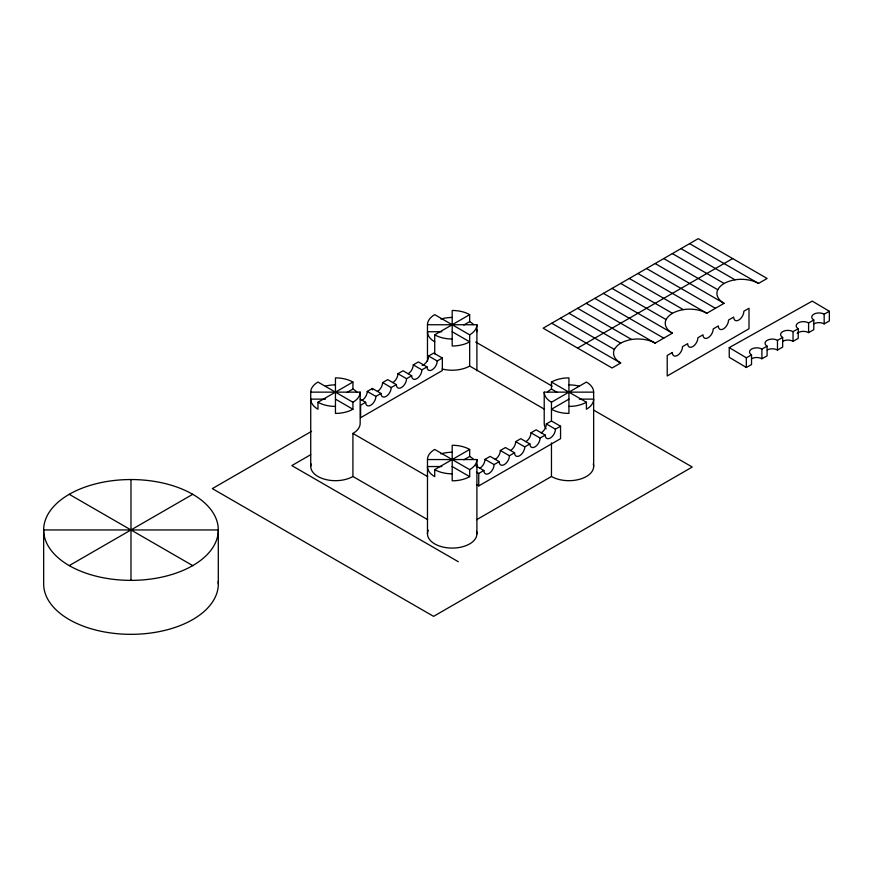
<?xml version="1.0" encoding="UTF-8"?>
<svg xmlns="http://www.w3.org/2000/svg" width="873" height="873" viewBox="0 0 873 873"><rect width="100%" height="100%" fill="white"/><g stroke="black" fill="none" stroke-linecap="round" stroke-linejoin="round"><path stroke-width="1.31" d="M680.984 248.619L734.979 279.796A24.368 14.066 0 0 1 758.517 283.43L767.127 278.465L698.214 238.667L543.148 328.193L612.071 367.98L620.681 363.015A24.368 14.066 0 0 1 614.374 349.429C617.822 343.231 625.013 340.699 631.605 339.477A24.368 14.066 0 0 1 655.143 343.122L672.374 333.17A24.368 14.066 0 0 1 666.066 319.583L612.071 288.406M666.066 319.583C669.515 313.385 676.706 310.853 683.297 309.631A24.368 14.066 0 0 1 706.824 313.276L724.055 303.324A24.368 14.066 0 0 1 717.748 289.738L663.753 258.572M717.748 289.738C721.196 283.55 728.388 281.019 734.979 279.796M325.487 399.136L310.733 399.136A24.717 14.274 0 0 0 317.968 409.23L317.968 402.235L352.921 382.058L352.921 389.052A24.717 14.274 0 0 1 356.85 392.01M434.721 353.936L434.721 334.828L469.674 314.651L469.674 321.646A24.717 14.274 0 0 1 473.603 324.603M347.094 392.414L352.921 389.052M463.847 325.007L469.674 321.646M362.153 400.281A7.224 4.169 -60 0 0 367.26 391.431L372.378 388.474L380.999 393.45A7.224 4.169 -60 0 0 386.106 396.407A7.224 4.169 -60 0 0 391.224 387.547L396.331 384.6A7.224 4.169 -60 0 0 401.438 387.547A7.224 4.169 -60 0 0 406.556 378.696L411.663 375.75A7.224 4.169 -60 0 0 416.781 378.696A7.224 4.169 -60 0 0 421.888 369.846L427.006 366.889A7.224 4.169 -60 0 0 432.113 369.846A7.224 4.169 -60 0 0 437.231 360.986L442.338 358.039L442.338 370.523L360.614 417.709L360.614 405.225L365.656 402.311A7.224 4.169 -60 0 0 370.774 405.258A7.224 4.169 -60 0 0 375.881 396.407L380.999 393.45M377.485 391.431A7.224 4.169 -60 0 0 382.592 382.57L387.71 379.624L396.331 384.6M392.817 382.57A7.224 4.169 -60 0 0 397.935 373.72L403.042 370.774L411.663 375.75M408.16 373.72A7.224 4.169 -60 0 0 413.267 364.87L418.385 361.913L427.006 366.889M422.172 365.427A7.224 4.169 -60 0 0 428.599 356.009L433.717 353.063L442.338 358.039M69.229 565.606A87.333 50.416 0 0 0 215.336 543.006A87.333 50.416 0 0 0 108.372 481.263A87.333 50.416 0 0 0 69.229 565.606L192.726 494.304M311.541 431.338L212.335 488.618L433.586 616.36L692.245 467.033L593.389 409.95M310.701 454.691L291.811 465.593L458.303 561.721M577.61 348.087L732.676 258.572M441.782 466.542L427.475 466.542A24.717 14.274 0 0 0 434.721 476.636L434.721 469.641L469.674 449.453L469.674 456.448A24.717 14.274 0 0 1 473.603 459.405M476.483 484.602L478.753 485.912L560.553 438.693L560.553 426.231L551.463 420.982L551.463 402.235L586.416 382.058A24.717 14.274 0 0 1 593.651 392.141L593.651 466.411M463.847 459.82L469.674 456.448M568.934 399.136L551.463 409.23A24.717 14.274 0 0 0 568.934 413.409L568.934 377.878A24.717 14.274 0 0 0 551.463 382.058L551.463 389.052A24.717 14.274 0 0 0 547.535 392.01M479.888 468.201A7.224 4.169 -60 0 0 485.006 459.351L490.113 456.393L499.203 461.642A7.224 4.169 -60 0 0 504.321 464.6A7.224 4.169 -60 0 0 509.428 455.739L514.546 452.792A7.224 4.169 -60 0 0 519.653 455.739A7.224 4.169 -60 0 0 524.76 446.889L529.878 443.931A7.224 4.169 -60 0 0 534.985 446.889A7.224 4.169 -60 0 0 540.103 438.028L545.21 435.081A7.224 4.169 -60 0 0 550.328 438.028A7.224 4.169 -60 0 0 555.435 429.178L560.553 426.231M495.231 459.351A7.224 4.169 -60 0 0 500.338 450.49L505.456 447.543L514.546 452.792M510.563 450.49A7.224 4.169 -60 0 0 515.681 441.64L520.788 438.693L529.878 443.931M525.906 441.64A7.224 4.169 -60 0 0 531.013 432.79L536.12 429.832L545.21 435.081M541.238 432.79A7.224 4.169 -60 0 0 546.345 423.929L551.463 420.982M476.483 472.14L478.753 473.45L483.871 470.492A7.224 4.169 -60 0 0 488.978 473.45A7.224 4.169 -60 0 0 494.096 464.6L499.203 461.642M476.68 519.675L551.463 476.494A24.717 14.274 0 0 0 580.349 479.07A24.717 14.274 0 0 0 593.28 463.923M829.35 311.279L824.167 314.193A7.224 4.169 0 0 0 813.942 314.105A7.224 4.169 0 0 0 813.789 320.009L808.594 322.912A7.224 4.169 0 0 0 798.369 322.824A7.224 4.169 0 0 0 798.217 328.728L793.033 331.631A7.224 4.169 0 0 0 782.808 331.544A7.224 4.169 0 0 0 782.655 337.447L777.472 340.35A7.224 4.169 0 0 0 767.247 340.263A7.224 4.169 0 0 0 767.094 346.166L761.9 349.069A7.224 4.169 0 0 0 751.686 348.982A7.224 4.169 0 0 0 751.533 354.885L751.533 364.576L746.339 367.478L729.239 357.308L729.239 347.618L812.25 301.109L829.35 311.279L829.35 320.969L824.167 323.883A7.224 4.169 0 0 0 813.942 323.785M729.239 347.618L746.339 357.788L751.533 354.885M751.686 358.672A7.224 4.169 0 0 1 761.9 358.759L767.094 355.857L767.094 346.166M767.247 349.953A7.224 4.169 0 0 1 777.472 350.04L782.655 347.127L782.655 337.447M782.808 341.234A7.224 4.169 0 0 1 793.033 341.321L798.217 338.408L798.217 328.728M797.202 333.366A7.224 4.169 0 0 1 808.594 332.602L813.789 329.688L813.789 320.009M427.475 361.335L427.475 324.745L476.909 324.745L476.909 370.752M441.782 331.74L427.475 331.74A24.717 14.274 0 0 0 434.721 341.823M310.733 466.411L310.733 392.141L360.167 392.141L360.167 423.361A24.717 14.274 0 0 1 352.921 433.445L352.921 476.494L427.705 519.675M546.105 428.818A24.717 14.274 0 0 1 544.217 423.361L544.217 392.141L593.651 392.141M579.345 399.136L593.651 399.136A24.717 14.274 0 0 1 586.416 409.23L586.416 402.235L551.463 382.058M427.475 533.807L427.475 459.547L476.909 459.547L476.909 533.807M689.605 243.643L758.517 283.43M672.374 253.596L724.055 283.43M655.143 263.537L724.055 303.324M646.522 268.513L715.445 308.3M637.912 273.489L706.824 313.276M629.302 278.465L683.297 309.631M620.681 283.43L672.374 313.276M603.45 293.383L672.374 333.17M594.84 298.359L663.753 338.146M586.23 303.324L655.143 343.122M577.61 308.3L631.605 339.477M569 313.276L620.681 343.122M560.379 318.252L614.374 349.429M551.769 323.228L620.681 363.015M544.446 409.219L469.674 366.049L469.674 334.828L434.721 314.651A24.717 14.274 0 0 0 427.475 324.745M475.698 342.009L552.194 386.172M452.192 331.74L469.674 341.823A24.717 14.274 0 0 1 452.192 346.003L452.192 310.472A24.717 14.274 0 0 1 469.674 314.651M551.463 389.052L557.29 392.414M546.345 423.929L555.435 429.178M428.599 356.009L437.231 360.986M413.267 364.87L421.888 369.846M531.013 432.79L540.103 438.028M397.935 373.72L406.556 378.696M515.681 441.64L524.76 446.889M500.338 450.49L509.428 455.739M382.592 382.57L391.224 387.547M367.26 391.431L375.881 396.407M485.006 459.351L494.096 464.6M360.265 399.201L365.656 402.311M475.916 465.909L483.871 470.492M352.921 382.058A24.717 14.274 0 0 0 335.45 377.878L335.45 413.409A24.717 14.274 0 0 0 352.921 409.23L352.921 402.235L317.968 382.058A24.717 14.274 0 0 0 310.733 392.141M469.674 449.453A24.717 14.274 0 0 0 452.192 445.274L452.192 480.816A24.717 14.274 0 0 0 469.674 476.636L469.674 469.641L434.721 449.453A24.717 14.274 0 0 0 427.475 459.547M335.45 399.136L352.921 409.23M452.192 466.542L469.674 476.636M352.921 433.445L427.705 476.625M69.229 494.304L192.726 565.606M824.167 314.193L824.167 323.883M808.594 322.912L808.594 332.602M793.033 331.631L793.033 341.321M777.472 340.35L777.472 350.04M761.9 349.069L761.9 358.759M746.339 357.788L746.339 367.478M551.463 442.862L551.463 476.494M478.753 473.45L478.753 485.912M218.305 583.906L218.305 529.955L43.65 529.955L43.65 583.906A87.333 50.416 0 0 0 133.253 634.311A87.333 50.416 0 0 0 218.195 581.287M130.983 479.539L130.983 580.381M352.921 476.494A24.717 14.274 0 0 1 324.036 479.07A24.717 14.274 0 0 1 311.104 463.923M325.389 386.106A24.717 14.274 0 0 1 335.45 384.873M360.167 392.141A24.717 14.274 0 0 1 352.921 402.235M335.45 406.414A24.717 14.274 0 0 1 317.968 402.235M476.527 531.33A24.717 14.274 0 0 1 451.123 548.069A24.717 14.274 0 0 1 428.316 530.118M568.934 384.873A24.717 14.274 0 0 1 578.995 386.106M586.416 402.235A24.717 14.274 0 0 1 568.934 406.414M551.463 402.235A24.717 14.274 0 0 1 544.217 392.141M440.963 453.829A24.717 14.274 0 0 1 452.192 452.269M476.527 464.065A24.717 14.274 0 0 1 476.909 466.542M476.909 459.547A24.717 14.274 0 0 1 469.674 469.641M452.192 473.821A24.717 14.274 0 0 1 434.721 469.641M440.963 319.027A24.717 14.274 0 0 1 452.192 317.466M476.527 329.252A24.717 14.274 0 0 1 476.909 331.74M476.909 324.745A24.717 14.274 0 0 1 469.674 334.828M452.192 339.008A24.717 14.274 0 0 1 434.721 334.828M469.674 366.049A24.717 14.274 0 0 1 442.142 368.984M372.542 389.904A7.224 4.169 -60 0 1 372.378 388.474M672.319 352.517L667.212 355.464L667.212 375.979L749.001 328.761L749.001 308.245L743.894 311.192A7.224 4.169 -60 0 1 738.776 320.053A7.224 4.169 -60 0 1 733.669 317.095L728.551 320.053A7.224 4.169 -60 0 1 723.444 328.903A7.224 4.169 -60 0 1 718.326 325.956L713.219 328.903A7.224 4.169 -60 0 1 708.101 337.764A7.224 4.169 -60 0 1 702.994 334.806L697.887 337.764A7.224 4.169 -60 0 1 692.769 346.614A7.224 4.169 -60 0 1 687.662 343.656L682.544 346.614A7.224 4.169 -60 0 1 677.437 355.464A7.224 4.169 -60 0 1 672.319 352.517"/></g></svg>
